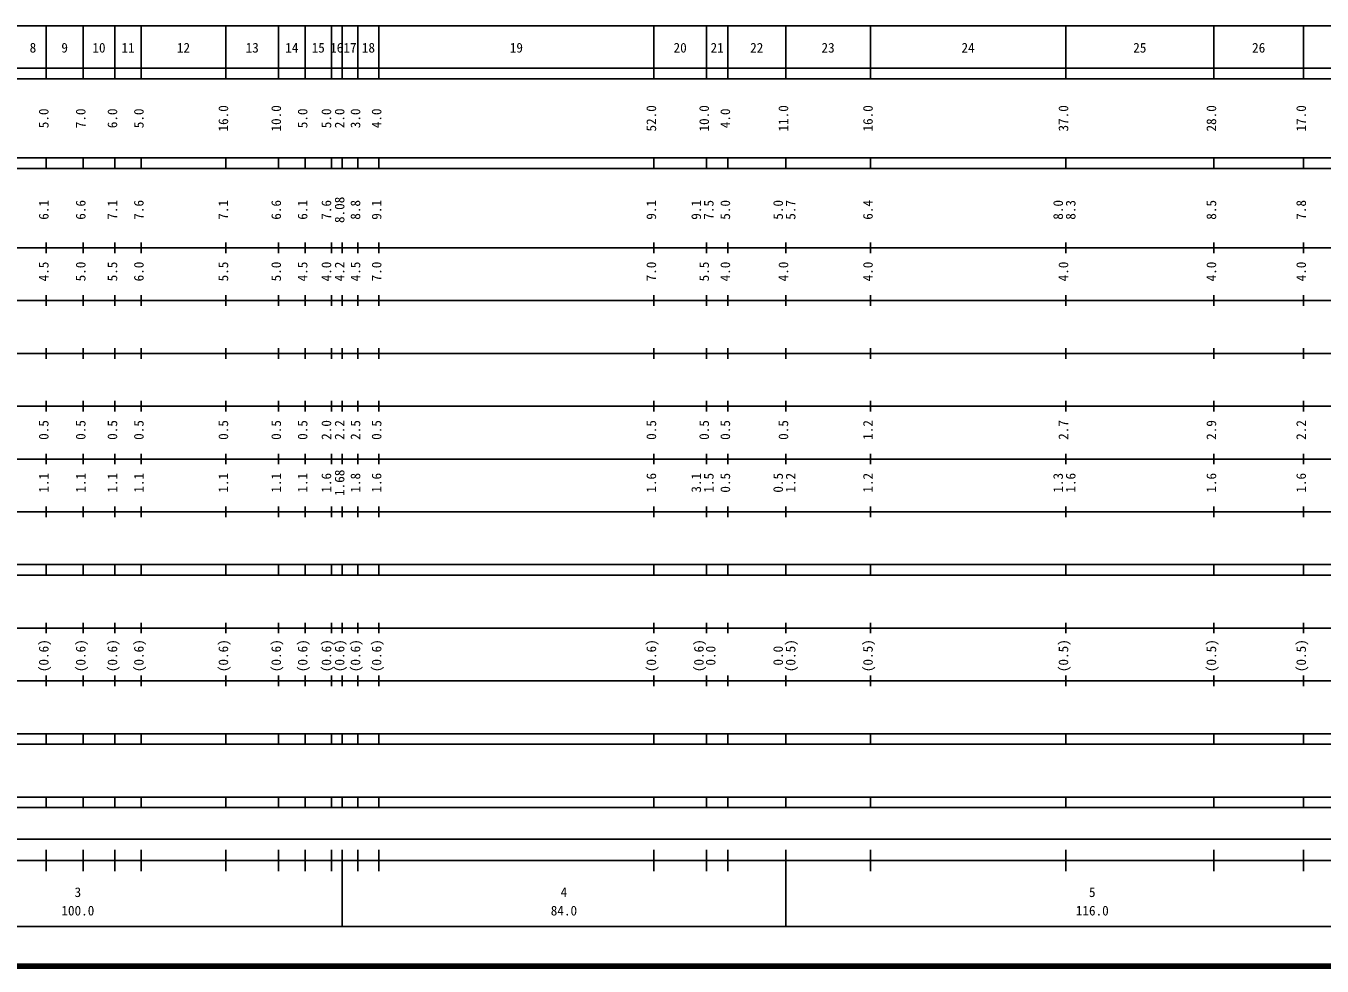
# Model space of a CAD drawing. Units: millimetres on the paper, enlarged 1000 times. Extents: x 40000 to 680000, y 20000 to 380000.
# Drawn here: x 308173 to 553498, y 20000 to 198000 of the extents above; entities that cross this region are included whole.
import ezdxf
from ezdxf.enums import TextEntityAlignment as Align

# ---------------------------------------------------------------- set-up
doc = ezdxf.new("R2010")
doc.units = ezdxf.units.MM
doc.header["$LTSCALE"] = 1000
doc.layers.add('M-TTL', color=2, linetype='Continuous', lineweight=140)
doc.layers.add('M-TTL-BAND', color=7, linetype='Continuous', lineweight=25)
doc.styles.add('ＭＳ ゴシック', font='')
doc.styles.get('ＭＳ ゴシック').set_extended_font_data('MS Gothic')

msp = doc.modelspace()

# ---------------------------------------------------------------- linework, layer by layer
at = {"layer": 'M-TTL'}
msp.add_line((40000, 20000), (680000, 20000), dxfattribs=at)
at = {"layer": 'M-TTL-BAND'}
for p, q in [((68000, 198000), (579000, 198000)), ((312000, 188000), (312000, 198000)), ((319000, 188000), (319000, 198000)), ((325000, 188000), (325000, 198000)), ((330000, 188000), (330000, 198000)), ((346000, 188000), (346000, 198000)), ((356000, 188000), (356000, 198000)), ((361000, 188000), (361000, 198000)), ((366000, 188000), (366000, 198000)), ((368000, 188000), (368000, 198000)), ((371000, 188000), (371000, 198000)), ((375000, 188000), (375000, 198000)), ((427000, 188000), (427000, 198000)), ((437000, 188000), (437000, 198000)), ((441000, 188000), (441000, 198000)), ((452000, 188000), (452000, 198000)), ((468000, 188000), (468000, 198000)), ((505000, 188000), (505000, 198000)), ((533000, 188000), (533000, 198000)), ((550000, 188000), (550000, 198000)), ((40000, 190000), (579000, 190000)), ((40000, 188000), (579000, 188000)), ((40000, 173000), (579000, 173000)), ((312000, 171000), (312000, 173000)), ((319000, 171000), (319000, 173000)), ((325000, 171000), (325000, 173000)), ((330000, 171000), (330000, 173000)), ((346000, 171000), (346000, 173000)), ((356000, 171000), (356000, 173000)), ((361000, 171000), (361000, 173000)), ((366000, 171000), (366000, 173000)), ((368000, 171000), (368000, 173000)), ((371000, 171000), (371000, 173000)), ((375000, 171000), (375000, 173000)), ((427000, 171000), (427000, 173000)), ((437000, 171000), (437000, 173000)), ((441000, 171000), (441000, 173000)), ((452000, 171000), (452000, 173000)), ((468000, 171000), (468000, 173000)), ((505000, 171000), (505000, 173000)), ((533000, 171000), (533000, 173000)), ((550000, 171000), (550000, 173000)), ((40000, 171000), (579000, 171000)), ((40000, 156000), (579000, 156000)), ((312000, 155000), (312000, 157000)), ((319000, 155000), (319000, 157000)), ((325000, 155000), (325000, 157000)), ((330000, 155000), (330000, 157000)), ((346000, 155000), (346000, 157000)), ((356000, 155000), (356000, 157000)), ((361000, 155000), (361000, 157000)), ((366000, 155000), (366000, 157000)), ((368000, 155000), (368000, 157000)), ((371000, 155000), (371000, 157000)), ((375000, 155000), (375000, 157000)), ((427000, 155000), (427000, 157000)), ((437000, 155000), (437000, 157000)), ((441000, 155000), (441000, 157000)), ((452000, 155000), (452000, 157000)), ((468000, 155000), (468000, 157000)), ((505000, 155000), (505000, 157000)), ((533000, 155000), (533000, 157000)), ((550000, 155000), (550000, 157000)), ((46000, 146000), (579000, 146000)), ((312000, 145000), (312000, 147000)), ((319000, 145000), (319000, 147000)), ((325000, 145000), (325000, 147000)), ((330000, 145000), (330000, 147000)), ((346000, 145000), (346000, 147000)), ((356000, 145000), (356000, 147000)), ((361000, 145000), (361000, 147000)), ((366000, 145000), (366000, 147000)), ((368000, 145000), (368000, 147000)), ((371000, 145000), (371000, 147000)), ((375000, 145000), (375000, 147000)), ((427000, 145000), (427000, 147000)), ((437000, 145000), (437000, 147000)), ((441000, 145000), (441000, 147000)), ((452000, 145000), (452000, 147000)), ((468000, 145000), (468000, 147000)), ((505000, 145000), (505000, 147000)), ((533000, 145000), (533000, 147000)), ((550000, 145000), (550000, 147000)), ((52000, 136000), (579000, 136000)), ((312000, 135000), (312000, 137000)), ((319000, 135000), (319000, 137000)), ((325000, 135000), (325000, 137000)), ((330000, 135000), (330000, 137000)), ((346000, 135000), (346000, 137000)), ((356000, 135000), (356000, 137000)), ((361000, 135000), (361000, 137000)), ((366000, 135000), (366000, 137000)), ((368000, 135000), (368000, 137000)), ((371000, 135000), (371000, 137000)), ((375000, 135000), (375000, 137000)), ((427000, 135000), (427000, 137000)), ((437000, 135000), (437000, 137000)), ((441000, 135000), (441000, 137000)), ((452000, 135000), (452000, 137000)), ((468000, 135000), (468000, 137000)), ((505000, 135000), (505000, 137000)), ((533000, 135000), (533000, 137000)), ((550000, 135000), (550000, 137000)), ((46000, 126000), (579000, 126000)), ((312000, 125000), (312000, 127000)), ((319000, 125000), (319000, 127000)), ((325000, 125000), (325000, 127000)), ((330000, 125000), (330000, 127000)), ((346000, 125000), (346000, 127000)), ((356000, 125000), (356000, 127000)), ((361000, 125000), (361000, 127000)), ((366000, 125000), (366000, 127000)), ((368000, 125000), (368000, 127000)), ((371000, 125000), (371000, 127000)), ((375000, 125000), (375000, 127000)), ((427000, 125000), (427000, 127000)), ((437000, 125000), (437000, 127000)), ((441000, 125000), (441000, 127000)), ((452000, 125000), (452000, 127000)), ((468000, 125000), (468000, 127000)), ((505000, 125000), (505000, 127000)), ((533000, 125000), (533000, 127000)), ((550000, 125000), (550000, 127000)), ((52000, 116000), (579000, 116000)), ((312000, 115000), (312000, 117000)), ((319000, 115000), (319000, 117000)), ((325000, 115000), (325000, 117000)), ((330000, 115000), (330000, 117000)), ((346000, 115000), (346000, 117000)), ((356000, 115000), (356000, 117000)), ((361000, 115000), (361000, 117000)), ((366000, 115000), (366000, 117000)), ((368000, 115000), (368000, 117000)), ((371000, 115000), (371000, 117000)), ((375000, 115000), (375000, 117000)), ((427000, 115000), (427000, 117000)), ((437000, 115000), (437000, 117000)), ((441000, 115000), (441000, 117000)), ((452000, 115000), (452000, 117000)), ((468000, 115000), (468000, 117000)), ((505000, 115000), (505000, 117000)), ((533000, 115000), (533000, 117000)), ((550000, 115000), (550000, 117000)), ((46000, 106000), (579000, 106000)), ((312000, 105000), (312000, 107000)), ((319000, 105000), (319000, 107000)), ((325000, 105000), (325000, 107000)), ((330000, 105000), (330000, 107000)), ((346000, 105000), (346000, 107000)), ((356000, 105000), (356000, 107000)), ((361000, 105000), (361000, 107000)), ((366000, 105000), (366000, 107000)), ((368000, 105000), (368000, 107000)), ((371000, 105000), (371000, 107000)), ((375000, 105000), (375000, 107000)), ((427000, 105000), (427000, 107000)), ((437000, 105000), (437000, 107000)), ((441000, 105000), (441000, 107000)), ((452000, 105000), (452000, 107000)), ((468000, 105000), (468000, 107000)), ((505000, 105000), (505000, 107000)), ((533000, 105000), (533000, 107000)), ((550000, 105000), (550000, 107000)), ((40000, 96000), (579000, 96000)), ((312000, 94000), (312000, 96000)), ((319000, 94000), (319000, 96000)), ((325000, 94000), (325000, 96000)), ((330000, 94000), (330000, 96000)), ((346000, 94000), (346000, 96000)), ((356000, 94000), (356000, 96000)), ((361000, 94000), (361000, 96000)), ((366000, 94000), (366000, 96000)), ((368000, 94000), (368000, 96000)), ((371000, 94000), (371000, 96000)), ((375000, 94000), (375000, 96000)), ((427000, 94000), (427000, 96000)), ((437000, 94000), (437000, 96000)), ((441000, 94000), (441000, 96000)), ((452000, 94000), (452000, 96000)), ((468000, 94000), (468000, 96000)), ((505000, 94000), (505000, 96000)), ((533000, 94000), (533000, 96000)), ((550000, 94000), (550000, 96000)), ((40000, 94000), (579000, 94000)), ((49000, 84000), (579000, 84000)), ((312000, 83000), (312000, 85000)), ((319000, 83000), (319000, 85000)), ((325000, 83000), (325000, 85000)), ((330000, 83000), (330000, 85000)), ((346000, 83000), (346000, 85000)), ((356000, 83000), (356000, 85000)), ((361000, 83000), (361000, 85000)), ((366000, 83000), (366000, 85000)), ((368000, 83000), (368000, 85000)), ((371000, 83000), (371000, 85000)), ((375000, 83000), (375000, 85000)), ((427000, 83000), (427000, 85000)), ((437000, 83000), (437000, 85000)), ((441000, 83000), (441000, 85000)), ((452000, 83000), (452000, 85000)), ((468000, 83000), (468000, 85000)), ((505000, 83000), (505000, 85000)), ((533000, 83000), (533000, 85000)), ((550000, 83000), (550000, 85000)), ((40000, 74000), (579000, 74000)), ((312000, 73000), (312000, 75000)), ((319000, 73000), (319000, 75000)), ((325000, 73000), (325000, 75000)), ((330000, 73000), (330000, 75000)), ((346000, 73000), (346000, 75000)), ((356000, 73000), (356000, 75000)), ((361000, 73000), (361000, 75000)), ((366000, 73000), (366000, 75000)), ((368000, 73000), (368000, 75000)), ((371000, 73000), (371000, 75000)), ((375000, 73000), (375000, 75000)), ((427000, 73000), (427000, 75000)), ((437000, 73000), (437000, 75000)), ((441000, 73000), (441000, 75000)), ((452000, 73000), (452000, 75000)), ((468000, 73000), (468000, 75000)), ((505000, 73000), (505000, 75000)), ((533000, 73000), (533000, 75000)), ((550000, 73000), (550000, 75000)), ((40000, 64000), (579000, 64000)), ((312000, 62000), (312000, 64000)), ((319000, 62000), (319000, 64000)), ((325000, 62000), (325000, 64000)), ((330000, 62000), (330000, 64000)), ((346000, 62000), (346000, 64000)), ((356000, 62000), (356000, 64000)), ((361000, 62000), (361000, 64000)), ((366000, 62000), (366000, 64000)), ((368000, 62000), (368000, 64000)), ((371000, 62000), (371000, 64000)), ((375000, 62000), (375000, 64000)), ((427000, 62000), (427000, 64000)), ((437000, 62000), (437000, 64000)), ((441000, 62000), (441000, 64000)), ((452000, 62000), (452000, 64000)), ((468000, 62000), (468000, 64000)), ((505000, 62000), (505000, 64000)), ((533000, 62000), (533000, 64000)), ((550000, 62000), (550000, 64000)), ((40000, 62000), (579000, 62000)), ((40000, 52000), (579000, 52000)), ((312000, 50000), (312000, 52000)), ((319000, 50000), (319000, 52000)), ((325000, 50000), (325000, 52000)), ((330000, 50000), (330000, 52000)), ((346000, 50000), (346000, 52000)), ((356000, 50000), (356000, 52000)), ((361000, 50000), (361000, 52000)), ((366000, 50000), (366000, 52000)), ((368000, 50000), (368000, 52000)), ((371000, 50000), (371000, 52000)), ((375000, 50000), (375000, 52000)), ((427000, 50000), (427000, 52000)), ((437000, 50000), (437000, 52000)), ((441000, 50000), (441000, 52000)), ((452000, 50000), (452000, 52000)), ((468000, 50000), (468000, 52000)), ((505000, 50000), (505000, 52000)), ((533000, 50000), (533000, 52000)), ((550000, 50000), (550000, 52000)), ((40000, 50000), (579000, 50000)), ((71000, 44000), (565000, 44000)), ((312000, 38000), (312000, 42000)), ((319000, 38000), (319000, 42000)), ((325000, 38000), (325000, 42000)), ((330000, 38000), (330000, 42000)), ((346000, 38000), (346000, 42000)), ((356000, 38000), (356000, 42000)), ((361000, 38000), (361000, 42000)), ((366000, 38000), (366000, 42000)), ((368000, 27500), (368000, 42000)), ((371000, 38000), (371000, 42000)), ((375000, 38000), (375000, 42000)), ((427000, 38000), (427000, 42000)), ((437000, 38000), (437000, 42000)), ((441000, 38000), (441000, 42000)), ((452000, 27500), (452000, 42000)), ((468000, 38000), (468000, 42000)), ((505000, 38000), (505000, 42000)), ((533000, 38000), (533000, 42000)), ((550000, 38000), (550000, 42000)), ((40000, 40000), (579000, 40000)), ((68000, 27500), (579000, 27500))]:
    msp.add_line(p, q, dxfattribs=at)

# ---------------------------------------------------------------- texts
at = {"layer": 'M-TTL-BAND', "style": 'ＭＳ ゴシック'}
for s, p in [('8', (309500, 192405)), ('9', (315500, 192405)), ('10', (322000, 192405)), ('11', (327500, 192405)), ('12', (338000, 192405)), ('13', (351000, 192405)), ('14', (358500, 192405)), ('15', (363500, 192405)), ('16', (367000, 192405)), ('17', (369500, 192405)), ('18', (373000, 192405)), ('19', (401000, 192405)), ('20', (432000, 192405)), ('21', (439000, 192405)), ('22', (446500, 192405)), ('23', (460000, 192405)), ('24', (486500, 192405)), ('25', (519000, 192405)), ('26', (541500, 192405)), ('3', (318000, 32523)), ('4', (410000, 32523)), ('5', (510000, 32523)), ('100.0', (318000, 29033)), ('84.0', (410000, 29033)), ('116.0', (510000, 29033))]:
    msp.add_text(s, height=1833, dxfattribs=at).set_placement(p, align=Align.BOTTOM_CENTER)
for s, p in [('5.0', (313000, 180500)), ('7.0', (320000, 180500)), ('6.0', (326000, 180500)), ('5.0', (331000, 180500)), ('16.0', (347000, 180500)), ('10.0', (357000, 180500)), ('5.0', (362000, 180500)), ('5.0', (366500, 180500)), ('2.0', (369000, 180500)), ('3.0', (372000, 180500)), ('4.0', (376000, 180500)), ('52.0', (428000, 180500)), ('10.0', (438000, 180500)), ('4.0', (442000, 180500)), ('11.0', (453000, 180500)), ('16.0', (469000, 180500)), ('37.0', (506000, 180500)), ('28.0', (534000, 180500)), ('17.0', (551000, 180500)), ('6.1', (313000, 163174)), ('6.6', (320000, 163174)), ('7.1', (326000, 163174)), ('7.6', (331000, 163174)), ('7.1', (347000, 163174)), ('6.6', (357000, 163174)), ('6.1', (362000, 163174)), ('7.6', (366500, 163174)), ('8.08', (369000, 163174)), ('8.8', (372000, 163174)), ('9.1', (376000, 163174)), ('9.1', (428000, 163174)), ('9.1', (436500, 163174)), ('7.5', (438870, 163174)), ('5.0', (442000, 163174)), ('5.0', (452000, 163174)), ('5.7', (454370, 163174)), ('6.4', (469000, 163174)), ('8.0', (505000, 163174)), ('8.3', (507370, 163174)), ('8.5', (534000, 163174)), ('7.8', (551000, 163174)), ('4.5', (313000, 151500)), ('5.0', (320000, 151500)), ('5.5', (326000, 151500)), ('6.0', (331000, 151500)), ('5.5', (347000, 151500)), ('5.0', (357000, 151500)), ('4.5', (362000, 151500)), ('4.0', (366500, 151500)), ('4.2', (369000, 151500)), ('4.5', (372000, 151500)), ('7.0', (376000, 151500)), ('7.0', (428000, 151500)), ('5.5', (438000, 151500)), ('4.0', (442000, 151500)), ('4.0', (453000, 151500)), ('4.0', (469000, 151500)), ('4.0', (506000, 151500)), ('4.0', (534000, 151500)), ('4.0', (551000, 151500)), ('0.5', (313000, 121500)), ('0.5', (320000, 121500)), ('0.5', (326000, 121500)), ('0.5', (331000, 121500)), ('0.5', (347000, 121500)), ('0.5', (357000, 121500)), ('0.5', (362000, 121500)), ('2.0', (366500, 121500)), ('2.2', (369000, 121500)), ('2.5', (372000, 121500)), ('0.5', (376000, 121500)), ('0.5', (428000, 121500)), ('0.5', (438000, 121500)), ('0.5', (442000, 121500)), ('0.5', (453000, 121500)), ('1.2', (469000, 121500)), ('2.7', (506000, 121500)), ('2.9', (534000, 121500)), ('2.2', (551000, 121500)), ('1.1', (313000, 111500)), ('1.1', (320000, 111500)), ('1.1', (326000, 111500)), ('1.1', (331000, 111500)), ('1.1', (347000, 111500)), ('1.1', (357000, 111500)), ('1.1', (362000, 111500)), ('1.6', (366500, 111500)), ('1.68', (369000, 111500)), ('1.8', (372000, 111500)), ('1.6', (376000, 111500)), ('1.6', (428000, 111500)), ('3.1', (436500, 111500)), ('1.5', (438870, 111500)), ('0.5', (442000, 111500)), ('0.5', (452000, 111500)), ('1.2', (454370, 111500)), ('1.2', (469000, 111500)), ('1.3', (505000, 111500)), ('1.6', (507370, 111500)), ('1.6', (534000, 111500)), ('1.6', (551000, 111500)), ('(0.6)', (313000, 78764)), ('(0.6)', (320000, 78764)), ('(0.6)', (326000, 78764)), ('(0.6)', (331000, 78764)), ('(0.6)', (347000, 78764)), ('(0.6)', (357000, 78764)), ('(0.6)', (362000, 78764)), ('(0.6)', (366500, 78764)), ('(0.6)', (369000, 78764)), ('(0.6)', (372000, 78764)), ('(0.6)', (376000, 78764)), ('(0.6)', (428000, 78764)), ('(0.6)', (437000, 78764)), ('(0.5)', (454370, 78764)), ('(0.5)', (469000, 78764)), ('(0.5)', (506000, 78764)), ('(0.5)', (534000, 78764)), ('(0.5)', (551000, 78764)), ('0.0', (439230, 78765)), ('0.0', (452000, 78765))]:
    msp.add_text(s, height=1833, rotation=90, dxfattribs=at).set_placement(p, align=Align.BOTTOM_CENTER)

doc.saveas('drawing.dxf')
